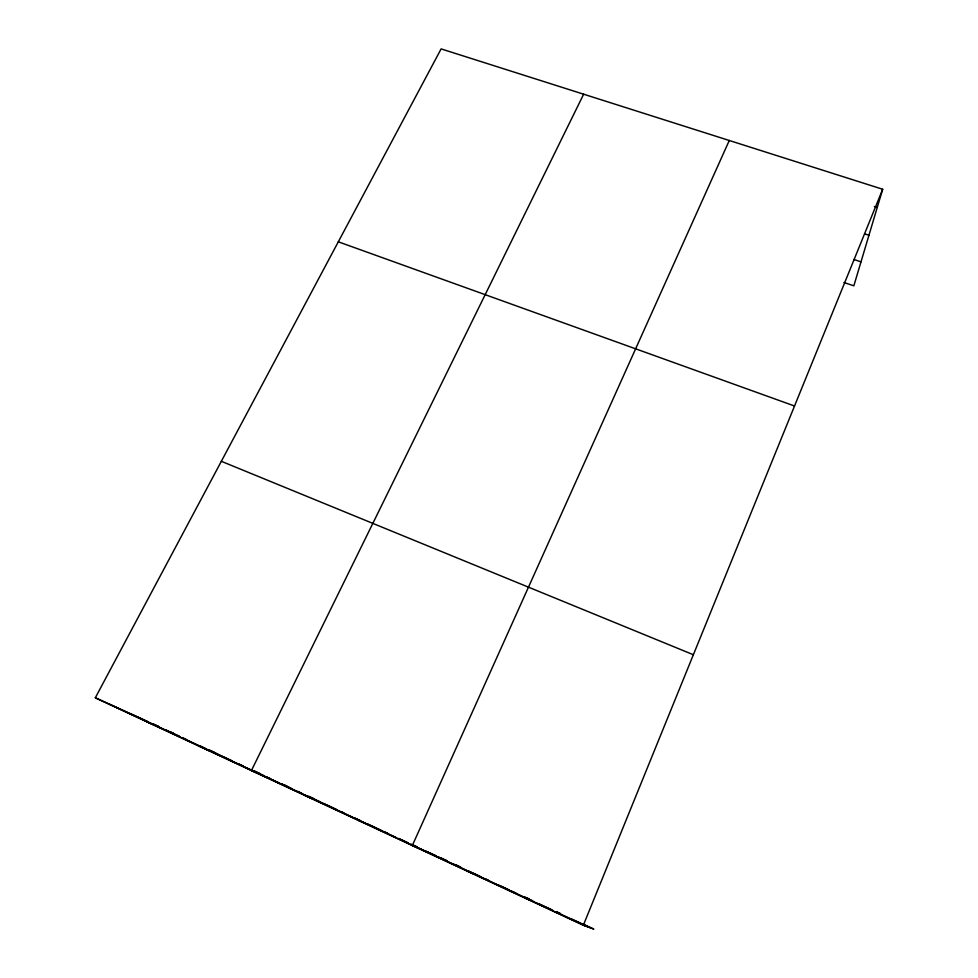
<?xml version="1.0" encoding="UTF-8"?>
<svg xmlns="http://www.w3.org/2000/svg" width="978" height="978" viewBox="0 0 978 978"><rect width="100%" height="100%" fill="white"/><g stroke="black" fill="none" stroke-linecap="round" stroke-linejoin="round"><path stroke-width="1.47" d="M582.741 923.941L593.817 929.1L583.353 925.237L95.318 697.791L441.115 48.9L882.682 189.255L853.843 285.82L843.941 282.495M583.353 925.237L882.682 189.255M729.282 140.49L412.325 845.53L435.699 855.75M583.646 94.206L251.432 770.542L278.29 782.596M874.356 206.492L877.254 207.434M864.638 233.852L868.941 235.258M853.892 259.488L860.995 261.847M338.315 241.81L794.527 406.004M221.346 461.31L693.365 654.734M525.162 898.122L528.756 899.601M468.169 871.557L473.291 873.757M440.821 857.987L446.86 860.64M357.618 820.029L365.625 823.574L109.67 704.294M303.999 795.041L313.351 799.222M280.845 783.745L291.077 788.341M198.351 745.798L210.282 751.19M146.321 721.556L159.487 727.51M95.318 697.791L148.155 721.752M153.632 724.246L158.962 726.654M170.942 732.094L173.656 733.353M210.221 750.395L215.649 752.913M254.231 770.896L259.745 773.464M284.256 784.882L286.982 786.153M308.779 796.3L314.317 798.892M414.427 845.53L417.129 846.789M456.481 865.114L459.232 866.398M524.917 896.997L529 898.904M556.433 911.679L560.577 913.611M153.668 724.27L159.108 726.813M165.918 729.979L179.524 736.324M182.238 737.583L186.321 739.49M199.915 745.823L205.307 748.329M207.996 749.588L232.226 760.872M238.95 764.001L242.984 765.884M253.901 770.97L263.498 775.444M266.236 776.715L270.344 778.635M281.309 783.745L290.906 788.207M297.703 791.385L301.762 793.28M308.535 796.434L320.723 802.107M323.437 803.366L336.97 809.674M341.029 811.569L343.791 812.852M354.818 817.987L360.332 820.566M367.227 823.769L381.004 830.2M383.767 831.483L387.899 833.403M398.828 838.501L408.388 842.95M411.115 844.222L415.21 846.129M426.127 851.215L435.675 855.664M438.401 856.936L446.518 860.713M453.279 863.867L461.384 867.645M468.144 870.799L481.665 877.095M485.724 878.977L488.425 880.237M499.44 885.371L509.073 889.87M511.836 891.141L515.956 893.073M526.971 898.207L532.484 900.775M539.367 903.978L551.665 909.699M557.118 912.254L559.856 913.525M570.785 918.611L591.262 928.159M131.541 714.221L179.536 736.581M182.263 737.852L376.42 828.329M377.777 828.953L395.748 837.339M398.523 838.623L408.193 843.134M410.968 844.417L452.264 863.66M455.002 864.943L479.697 876.447M482.435 877.731L511.054 891.056M513.78 892.327L534.22 901.85M535.577 902.486L553.181 910.689M555.895 911.948L588.401 927.095M366.982 824.21L585.357 925.983"/></g></svg>
